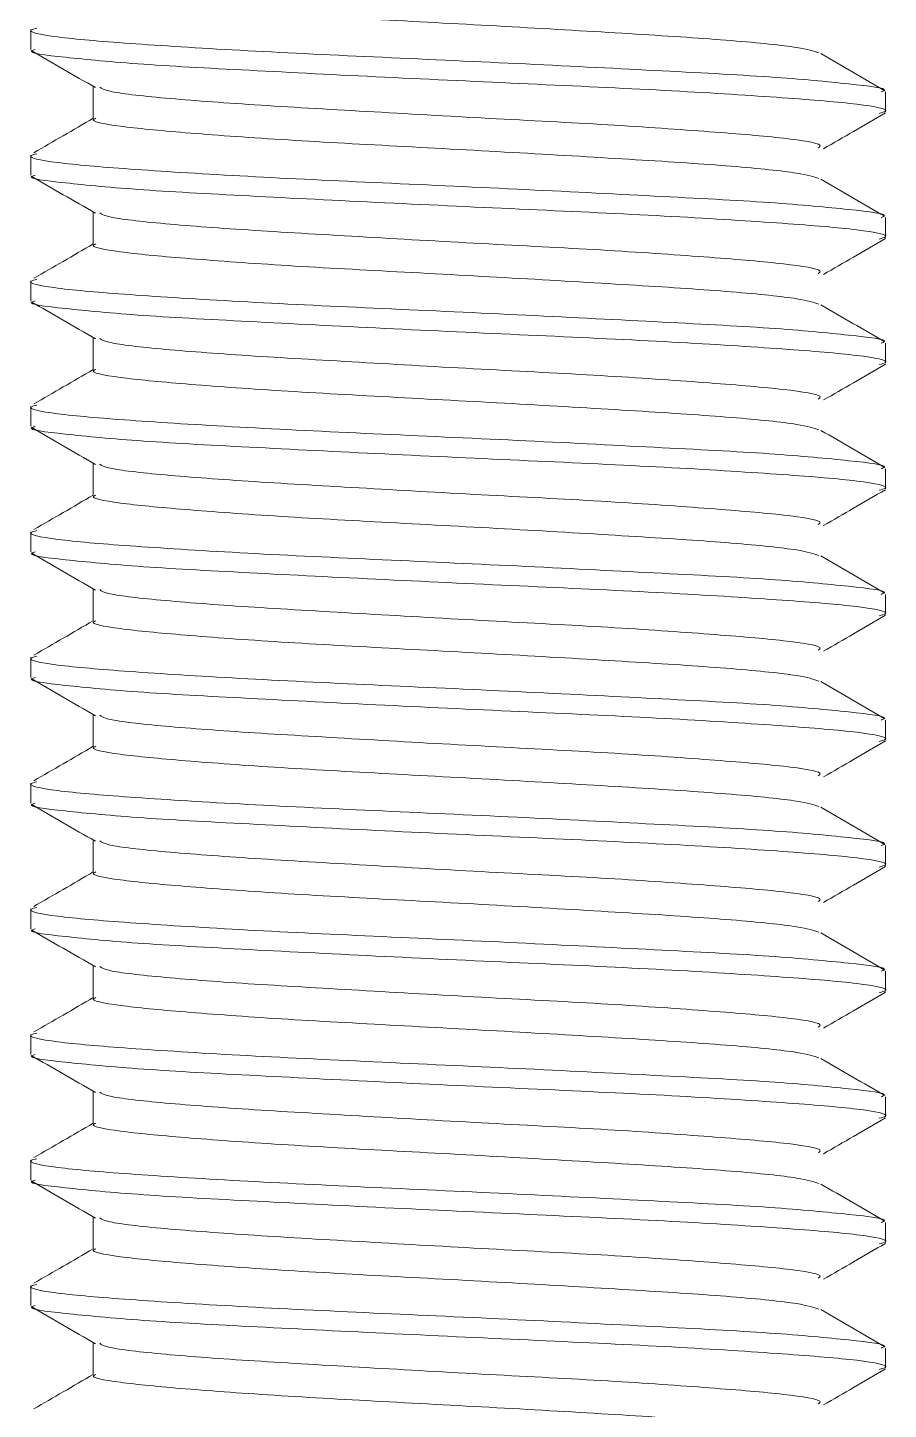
# Model space of a CAD drawing. Extents: x -976302 to -776254, y 5665 to 231437.
# Drawn here: x -803471.1 to -803410.3, y 87835.5 to 87933.1 of the extents above; entities that cross this region are included whole.
import ezdxf

# ---------------------------------------------------------------- set-up
doc = ezdxf.new("R2010")
doc.units = 0
doc.header["$LTSCALE"] = 1000
doc.header["$MEASUREMENT"] = 0
doc.layers.add('暖通', color=7, linetype='Continuous')

# ---------------------------------------------------------------- blocks, each defined once
blk = doc.blocks.new('*U17')
at = {"color": 7, "linetype": 'Continuous', "lineweight": 15}
for p, q in [((-22012.724, -7340.851), (-22012.724, -7340.028)), ((-22048.022, -7342.604), (-22048.022, -7343.426)), ((-22015.305, -7343.69), (-22015.305, -7342.377)), ((-22012.724, -7346.037), (-22012.724, -7345.214)), ((-22048.022, -7347.79), (-22048.022, -7348.612)), ((-22015.305, -7348.876), (-22015.305, -7347.563)), ((-22012.724, -7351.223), (-22012.724, -7350.4)), ((-22048.022, -7352.976), (-22048.022, -7353.798)), ((-22015.305, -7354.062), (-22015.305, -7352.749)), ((-22012.724, -7356.409), (-22012.724, -7355.586)), ((-22048.022, -7358.162), (-22048.022, -7358.984)), ((-22015.305, -7359.248), (-22015.305, -7357.935)), ((-22012.724, -7361.595), (-22012.724, -7360.772)), ((-22048.022, -7363.348), (-22048.022, -7364.17)), ((-22015.305, -7364.434), (-22015.305, -7363.121)), ((-22012.724, -7366.781), (-22012.724, -7365.958)), ((-22048.022, -7368.534), (-22048.022, -7369.356)), ((-22015.305, -7369.62), (-22015.305, -7368.307)), ((-22012.724, -7371.967), (-22012.724, -7371.144)), ((-22015.305, -7374.806), (-22015.305, -7373.493)), ((-22048.022, -7373.719), (-22048.022, -7374.542)), ((-22012.724, -7377.153), (-22012.724, -7376.33)), ((-22015.305, -7379.992), (-22015.305, -7378.679)), ((-22048.022, -7378.905), (-22048.022, -7379.728)), ((-22012.724, -7382.339), (-22012.724, -7381.516)), ((-22015.305, -7385.178), (-22015.305, -7383.864)), ((-22048.022, -7384.091), (-22048.022, -7384.914)), ((-22012.724, -7387.525), (-22012.724, -7386.702)), ((-22015.305, -7390.364), (-22015.305, -7389.05)), ((-22048.022, -7389.277), (-22048.022, -7390.1)), ((-22012.724, -7392.711), (-22012.724, -7391.888)), ((-22015.305, -7395.55), (-22015.305, -7394.236)), ((-22048.022, -7394.463), (-22048.022, -7395.286))]:
    blk.add_line(p, q, dxfattribs=at)
for points, knots in [([(-22015.417, -7338.504), (-22015.382, -7338.518), (-22015.116, -7338.619), (-22016.254, -7338.842), (-22018.879, -7339.092), (-22022.937, -7339.39), (-22027.8, -7339.653), (-22032.966, -7339.931), (-22037.849, -7340.219), (-22041.835, -7340.478), (-22044.573, -7340.76), (-22045.045, -7340.921), (-22045.262, -7340.994)], [0, 0, 0, 0, 0.016846, 0.1280213, 0.2392296, 0.3502223, 0.4613488, 0.5725715, 0.6837103, 0.7948399, 0.9062754, 1, 1, 1, 1]), ([(-22047.842, -7342.604), (-22047.901, -7342.581), (-22048.207, -7342.461), (-22046.695, -7342.282), (-22043.493, -7341.973), (-22038.61, -7341.724), (-22032.86, -7341.427), (-22026.816, -7341.157), (-22021.191, -7340.888), (-22016.549, -7340.594), (-22013.611, -7340.344), (-22012.458, -7340.106), (-22012.88, -7339.995), (-22012.971, -7339.971)], [0, 0, 0, 0, 0.025159, 0.130433, 0.235235, 0.340569, 0.445675, 0.550666, 0.65549, 0.76083, 0.865921, 0.97091, 1, 1, 1, 1]), ([(-22012.904, -7340.851), (-22012.849, -7340.871), (-22012.517, -7340.987), (-22013.967, -7341.162), (-22017.109, -7341.469), (-22021.935, -7341.721), (-22027.656, -7342.015), (-22033.706, -7342.289), (-22039.364, -7342.552), (-22044.034, -7342.851), (-22047.071, -7343.099), (-22048.32, -7343.343), (-22047.867, -7343.46), (-22047.752, -7343.49)], [0, 0, 0, 0, 0.020956, 0.125784, 0.230725, 0.335458, 0.440362, 0.545066, 0.649956, 0.754581, 0.859545, 0.96439, 1, 1, 1, 1]), ([(-22045.351, -7341.017), (-22045.793, -7341.273), (-22046.675, -7341.785), (-22047.558, -7342.297), (-22047.999, -7342.554)], [0, 0, 0, 0, 0.500034, 1, 1, 1, 1]), ([(-22015.395, -7342.426), (-22014.953, -7342.17), (-22014.071, -7341.659), (-22013.188, -7341.147), (-22012.747, -7340.891)], [0, 0, 0, 0, 0.500014, 1, 1, 1, 1]), ([(-22045.239, -7344.909), (-22045.29, -7344.872), (-22045.467, -7344.746), (-22043.999, -7344.506), (-22040.969, -7344.255), (-22036.665, -7343.951), (-22031.666, -7343.701), (-22026.523, -7343.406), (-22021.794, -7343.134), (-22018.101, -7342.862), (-22015.87, -7342.608), (-22015.657, -7342.464), (-22015.574, -7342.408)], [0, 0, 0, 0, 0.0446047, 0.1549405, 0.2658458, 0.3761896, 0.4869812, 0.5976326, 0.7082599, 0.819146, 0.9295768, 1, 1, 1, 1]), ([(-22048.022, -7343.467), (-22047.58, -7343.723), (-22046.728, -7344.218), (-22045.875, -7344.712), (-22045.463, -7344.95)], [0, 0, 0, 0, 0.517668, 1, 1, 1, 1]), ([(-22015.417, -7343.69), (-22015.382, -7343.704), (-22015.116, -7343.805), (-22016.254, -7344.028), (-22018.879, -7344.278), (-22022.937, -7344.576), (-22027.8, -7344.839), (-22032.966, -7345.117), (-22037.849, -7345.405), (-22041.835, -7345.664), (-22044.573, -7345.946), (-22045.045, -7346.107), (-22045.262, -7346.18)], [0, 0, 0, 0, 0.016846, 0.1280213, 0.2392296, 0.3502223, 0.4613488, 0.5725715, 0.6837103, 0.7948399, 0.9062754, 1, 1, 1, 1]), ([(-22012.859, -7345.112), (-22013.263, -7344.879), (-22014.08, -7344.409), (-22014.894, -7343.932), (-22015.305, -7343.69)], [0, 0, 0, 0, 0.494618, 1, 1, 1, 1]), ([(-22047.842, -7347.79), (-22047.901, -7347.767), (-22048.207, -7347.647), (-22046.695, -7347.468), (-22043.493, -7347.159), (-22038.61, -7346.91), (-22032.86, -7346.613), (-22026.816, -7346.343), (-22021.191, -7346.074), (-22016.549, -7345.78), (-22013.611, -7345.53), (-22012.458, -7345.292), (-22012.88, -7345.181), (-22012.971, -7345.157)], [0, 0, 0, 0, 0.025159, 0.130433, 0.235235, 0.340569, 0.445675, 0.550666, 0.65549, 0.76083, 0.865921, 0.97091, 1, 1, 1, 1]), ([(-22012.904, -7346.037), (-22012.849, -7346.057), (-22012.517, -7346.173), (-22013.967, -7346.348), (-22017.109, -7346.655), (-22021.935, -7346.907), (-22027.656, -7347.2), (-22033.706, -7347.475), (-22039.364, -7347.738), (-22044.034, -7348.037), (-22047.071, -7348.285), (-22048.32, -7348.529), (-22047.867, -7348.646), (-22047.752, -7348.676)], [0, 0, 0, 0, 0.020956, 0.125784, 0.230725, 0.335458, 0.440362, 0.545066, 0.649956, 0.754581, 0.859545, 0.96439, 1, 1, 1, 1]), ([(-22045.351, -7346.203), (-22045.793, -7346.459), (-22046.675, -7346.971), (-22047.558, -7347.483), (-22047.999, -7347.739)], [0, 0, 0, 0, 0.500034, 1, 1, 1, 1]), ([(-22015.395, -7347.612), (-22014.953, -7347.356), (-22014.071, -7346.845), (-22013.188, -7346.333), (-22012.747, -7346.077)], [0, 0, 0, 0, 0.500014, 1, 1, 1, 1]), ([(-22045.239, -7350.095), (-22045.29, -7350.058), (-22045.467, -7349.932), (-22043.999, -7349.692), (-22040.969, -7349.441), (-22036.665, -7349.137), (-22031.666, -7348.887), (-22026.523, -7348.592), (-22021.794, -7348.32), (-22018.101, -7348.048), (-22015.87, -7347.794), (-22015.657, -7347.65), (-22015.574, -7347.594)], [0, 0, 0, 0, 0.0446047, 0.1549405, 0.2658458, 0.3761896, 0.4869812, 0.5976326, 0.7082599, 0.819146, 0.9295768, 1, 1, 1, 1]), ([(-22048.022, -7348.653), (-22047.58, -7348.909), (-22046.728, -7349.404), (-22045.875, -7349.898), (-22045.463, -7350.136)], [0, 0, 0, 0, 0.517668, 1, 1, 1, 1]), ([(-22015.417, -7348.876), (-22015.382, -7348.89), (-22015.116, -7348.991), (-22016.254, -7349.214), (-22018.879, -7349.464), (-22022.937, -7349.762), (-22027.8, -7350.025), (-22032.966, -7350.303), (-22037.849, -7350.591), (-22041.835, -7350.85), (-22044.573, -7351.132), (-22045.045, -7351.293), (-22045.262, -7351.366)], [0, 0, 0, 0, 0.016846, 0.1280213, 0.2392296, 0.3502223, 0.4613488, 0.5725715, 0.6837103, 0.7948399, 0.9062754, 1, 1, 1, 1]), ([(-22012.859, -7350.298), (-22013.263, -7350.065), (-22014.08, -7349.595), (-22014.894, -7349.118), (-22015.305, -7348.876)], [0, 0, 0, 0, 0.494618, 1, 1, 1, 1]), ([(-22047.842, -7352.976), (-22047.901, -7352.953), (-22048.207, -7352.833), (-22046.695, -7352.654), (-22043.493, -7352.345), (-22038.61, -7352.096), (-22032.86, -7351.799), (-22026.816, -7351.529), (-22021.191, -7351.26), (-22016.549, -7350.966), (-22013.611, -7350.716), (-22012.458, -7350.478), (-22012.88, -7350.367), (-22012.971, -7350.343)], [0, 0, 0, 0, 0.025159, 0.130433, 0.235235, 0.340569, 0.445675, 0.550666, 0.65549, 0.76083, 0.865921, 0.97091, 1, 1, 1, 1]), ([(-22012.904, -7351.223), (-22012.849, -7351.243), (-22012.517, -7351.358), (-22013.967, -7351.534), (-22017.109, -7351.841), (-22021.935, -7352.093), (-22027.656, -7352.386), (-22033.706, -7352.661), (-22039.364, -7352.924), (-22044.034, -7353.223), (-22047.071, -7353.471), (-22048.32, -7353.715), (-22047.867, -7353.832), (-22047.752, -7353.862)], [0, 0, 0, 0, 0.020956, 0.125784, 0.230725, 0.335458, 0.440362, 0.545066, 0.649956, 0.754581, 0.859545, 0.96439, 1, 1, 1, 1]), ([(-22045.351, -7351.389), (-22045.793, -7351.645), (-22046.675, -7352.157), (-22047.558, -7352.669), (-22047.999, -7352.925)], [0, 0, 0, 0, 0.500034, 1, 1, 1, 1]), ([(-22015.395, -7352.798), (-22014.953, -7352.542), (-22014.071, -7352.031), (-22013.188, -7351.519), (-22012.747, -7351.263)], [0, 0, 0, 0, 0.500014, 1, 1, 1, 1]), ([(-22045.239, -7355.281), (-22045.29, -7355.244), (-22045.467, -7355.118), (-22043.999, -7354.878), (-22040.969, -7354.627), (-22036.665, -7354.323), (-22031.666, -7354.073), (-22026.523, -7353.778), (-22021.794, -7353.506), (-22018.101, -7353.234), (-22015.87, -7352.98), (-22015.657, -7352.836), (-22015.574, -7352.78)], [0, 0, 0, 0, 0.0446047, 0.1549405, 0.2658458, 0.3761896, 0.4869812, 0.5976326, 0.7082599, 0.819146, 0.9295768, 1, 1, 1, 1]), ([(-22048.022, -7353.839), (-22047.58, -7354.095), (-22046.728, -7354.59), (-22045.875, -7355.084), (-22045.463, -7355.322)], [0, 0, 0, 0, 0.517668, 1, 1, 1, 1]), ([(-22015.417, -7354.062), (-22015.382, -7354.076), (-22015.116, -7354.177), (-22016.254, -7354.4), (-22018.879, -7354.65), (-22022.937, -7354.948), (-22027.8, -7355.211), (-22032.966, -7355.489), (-22037.849, -7355.777), (-22041.835, -7356.036), (-22044.573, -7356.318), (-22045.045, -7356.478), (-22045.262, -7356.552)], [0, 0, 0, 0, 0.016846, 0.1280213, 0.2392296, 0.3502223, 0.4613488, 0.5725715, 0.6837103, 0.7948399, 0.9062754, 1, 1, 1, 1]), ([(-22012.859, -7355.484), (-22013.263, -7355.251), (-22014.08, -7354.781), (-22014.894, -7354.304), (-22015.305, -7354.062)], [0, 0, 0, 0, 0.494618, 1, 1, 1, 1]), ([(-22047.842, -7358.162), (-22047.901, -7358.139), (-22048.207, -7358.019), (-22046.695, -7357.84), (-22043.493, -7357.53), (-22038.61, -7357.282), (-22032.86, -7356.985), (-22026.816, -7356.715), (-22021.191, -7356.446), (-22016.549, -7356.152), (-22013.611, -7355.902), (-22012.458, -7355.664), (-22012.88, -7355.553), (-22012.971, -7355.529)], [0, 0, 0, 0, 0.025159, 0.130433, 0.235235, 0.340569, 0.445675, 0.550666, 0.65549, 0.76083, 0.865921, 0.97091, 1, 1, 1, 1]), ([(-22012.904, -7356.409), (-22012.849, -7356.429), (-22012.517, -7356.544), (-22013.967, -7356.72), (-22017.109, -7357.027), (-22021.935, -7357.279), (-22027.656, -7357.572), (-22033.706, -7357.847), (-22039.364, -7358.11), (-22044.034, -7358.409), (-22047.071, -7358.657), (-22048.32, -7358.901), (-22047.867, -7359.018), (-22047.752, -7359.047)], [0, 0, 0, 0, 0.020956, 0.125784, 0.230725, 0.335458, 0.440362, 0.545066, 0.649956, 0.754581, 0.859545, 0.96439, 1, 1, 1, 1]), ([(-22045.351, -7356.575), (-22045.793, -7356.831), (-22046.675, -7357.343), (-22047.558, -7357.855), (-22047.999, -7358.111)], [0, 0, 0, 0, 0.500034, 1, 1, 1, 1]), ([(-22015.395, -7357.984), (-22014.953, -7357.728), (-22014.071, -7357.217), (-22013.188, -7356.705), (-22012.747, -7356.449)], [0, 0, 0, 0, 0.500014, 1, 1, 1, 1]), ([(-22045.239, -7360.467), (-22045.29, -7360.43), (-22045.467, -7360.304), (-22043.999, -7360.064), (-22040.969, -7359.813), (-22036.665, -7359.509), (-22031.666, -7359.259), (-22026.523, -7358.964), (-22021.794, -7358.692), (-22018.101, -7358.42), (-22015.87, -7358.166), (-22015.657, -7358.022), (-22015.574, -7357.966)], [0, 0, 0, 0, 0.0446047, 0.1549405, 0.2658458, 0.3761896, 0.4869812, 0.5976326, 0.7082599, 0.819146, 0.9295768, 1, 1, 1, 1]), ([(-22048.022, -7359.024), (-22047.58, -7359.281), (-22046.728, -7359.776), (-22045.875, -7360.27), (-22045.463, -7360.508)], [0, 0, 0, 0, 0.517668, 1, 1, 1, 1]), ([(-22015.417, -7359.248), (-22015.382, -7359.262), (-22015.116, -7359.363), (-22016.254, -7359.586), (-22018.879, -7359.836), (-22022.937, -7360.134), (-22027.8, -7360.397), (-22032.966, -7360.675), (-22037.849, -7360.963), (-22041.835, -7361.222), (-22044.573, -7361.504), (-22045.045, -7361.664), (-22045.262, -7361.738)], [0, 0, 0, 0, 0.016846, 0.1280213, 0.2392296, 0.3502223, 0.4613488, 0.5725715, 0.6837103, 0.7948399, 0.9062754, 1, 1, 1, 1]), ([(-22012.859, -7360.67), (-22013.263, -7360.437), (-22014.08, -7359.967), (-22014.894, -7359.489), (-22015.305, -7359.248)], [0, 0, 0, 0, 0.494618, 1, 1, 1, 1]), ([(-22047.842, -7363.348), (-22047.901, -7363.324), (-22048.207, -7363.205), (-22046.695, -7363.026), (-22043.493, -7362.716), (-22038.61, -7362.468), (-22032.86, -7362.171), (-22026.816, -7361.901), (-22021.191, -7361.632), (-22016.549, -7361.338), (-22013.611, -7361.088), (-22012.458, -7360.85), (-22012.88, -7360.739), (-22012.971, -7360.714)], [0, 0, 0, 0, 0.025159, 0.130433, 0.235235, 0.340569, 0.445675, 0.550666, 0.65549, 0.76083, 0.865921, 0.97091, 1, 1, 1, 1]), ([(-22012.904, -7361.595), (-22012.849, -7361.615), (-22012.517, -7361.73), (-22013.967, -7361.906), (-22017.109, -7362.213), (-22021.935, -7362.465), (-22027.656, -7362.758), (-22033.706, -7363.033), (-22039.364, -7363.296), (-22044.034, -7363.595), (-22047.071, -7363.843), (-22048.32, -7364.087), (-22047.867, -7364.204), (-22047.752, -7364.233)], [0, 0, 0, 0, 0.020956, 0.125784, 0.230725, 0.335458, 0.440362, 0.545066, 0.649956, 0.754581, 0.859545, 0.96439, 1, 1, 1, 1]), ([(-22015.395, -7363.17), (-22014.953, -7362.914), (-22014.071, -7362.403), (-22013.188, -7361.891), (-22012.747, -7361.635)], [0, 0, 0, 0, 0.500014, 1, 1, 1, 1]), ([(-22045.351, -7361.761), (-22045.793, -7362.017), (-22046.675, -7362.529), (-22047.558, -7363.041), (-22047.999, -7363.297)], [0, 0, 0, 0, 0.500034, 1, 1, 1, 1]), ([(-22045.239, -7365.653), (-22045.29, -7365.616), (-22045.467, -7365.49), (-22043.999, -7365.25), (-22040.969, -7364.999), (-22036.665, -7364.695), (-22031.666, -7364.445), (-22026.523, -7364.15), (-22021.794, -7363.878), (-22018.101, -7363.606), (-22015.87, -7363.352), (-22015.657, -7363.208), (-22015.574, -7363.152)], [0, 0, 0, 0, 0.0446047, 0.1549405, 0.2658458, 0.3761896, 0.4869812, 0.5976326, 0.7082599, 0.819146, 0.9295768, 1, 1, 1, 1]), ([(-22048.022, -7364.21), (-22047.58, -7364.467), (-22046.728, -7364.962), (-22045.875, -7365.456), (-22045.463, -7365.694)], [0, 0, 0, 0, 0.517668, 1, 1, 1, 1]), ([(-22015.417, -7364.434), (-22015.382, -7364.448), (-22015.116, -7364.549), (-22016.254, -7364.772), (-22018.879, -7365.022), (-22022.937, -7365.32), (-22027.8, -7365.583), (-22032.966, -7365.861), (-22037.849, -7366.149), (-22041.835, -7366.408), (-22044.573, -7366.689), (-22045.045, -7366.85), (-22045.262, -7366.924)], [0, 0, 0, 0, 0.016846, 0.1280213, 0.2392296, 0.3502223, 0.4613488, 0.5725715, 0.6837103, 0.7948399, 0.9062754, 1, 1, 1, 1]), ([(-22012.859, -7365.856), (-22013.263, -7365.623), (-22014.08, -7365.153), (-22014.894, -7364.675), (-22015.305, -7364.434)], [0, 0, 0, 0, 0.494618, 1, 1, 1, 1]), ([(-22047.842, -7368.534), (-22047.901, -7368.51), (-22048.207, -7368.391), (-22046.695, -7368.212), (-22043.493, -7367.902), (-22038.61, -7367.654), (-22032.86, -7367.357), (-22026.816, -7367.087), (-22021.191, -7366.818), (-22016.549, -7366.524), (-22013.611, -7366.274), (-22012.458, -7366.036), (-22012.88, -7365.925), (-22012.971, -7365.9)], [0, 0, 0, 0, 0.025159, 0.130433, 0.235235, 0.340569, 0.445675, 0.550666, 0.65549, 0.76083, 0.865921, 0.97091, 1, 1, 1, 1]), ([(-22012.904, -7366.781), (-22012.849, -7366.801), (-22012.517, -7366.916), (-22013.967, -7367.092), (-22017.109, -7367.399), (-22021.935, -7367.651), (-22027.656, -7367.944), (-22033.706, -7368.219), (-22039.364, -7368.482), (-22044.034, -7368.781), (-22047.071, -7369.029), (-22048.32, -7369.273), (-22047.867, -7369.39), (-22047.752, -7369.419)], [0, 0, 0, 0, 0.020956, 0.125784, 0.230725, 0.335458, 0.440362, 0.545066, 0.649956, 0.754581, 0.859545, 0.96439, 1, 1, 1, 1]), ([(-22015.395, -7368.356), (-22014.953, -7368.1), (-22014.071, -7367.589), (-22013.188, -7367.077), (-22012.747, -7366.821)], [0, 0, 0, 0, 0.500014, 1, 1, 1, 1]), ([(-22045.351, -7366.947), (-22045.793, -7367.203), (-22046.675, -7367.715), (-22047.558, -7368.227), (-22047.999, -7368.483)], [0, 0, 0, 0, 0.500034, 1, 1, 1, 1]), ([(-22045.239, -7370.839), (-22045.29, -7370.802), (-22045.467, -7370.675), (-22043.999, -7370.436), (-22040.969, -7370.185), (-22036.665, -7369.881), (-22031.666, -7369.631), (-22026.523, -7369.336), (-22021.794, -7369.064), (-22018.101, -7368.792), (-22015.87, -7368.538), (-22015.657, -7368.394), (-22015.574, -7368.338)], [0, 0, 0, 0, 0.0446047, 0.1549405, 0.2658458, 0.3761896, 0.4869812, 0.5976326, 0.7082599, 0.819146, 0.9295768, 1, 1, 1, 1]), ([(-22048.022, -7369.396), (-22047.58, -7369.653), (-22046.728, -7370.148), (-22045.875, -7370.642), (-22045.463, -7370.88)], [0, 0, 0, 0, 0.517668, 1, 1, 1, 1]), ([(-22015.417, -7369.62), (-22015.382, -7369.634), (-22015.116, -7369.735), (-22016.254, -7369.958), (-22018.879, -7370.208), (-22022.937, -7370.506), (-22027.8, -7370.769), (-22032.966, -7371.047), (-22037.849, -7371.335), (-22041.835, -7371.594), (-22044.573, -7371.875), (-22045.045, -7372.036), (-22045.262, -7372.11)], [0, 0, 0, 0, 0.016846, 0.1280213, 0.2392296, 0.3502223, 0.4613488, 0.5725715, 0.6837103, 0.7948399, 0.9062754, 1, 1, 1, 1]), ([(-22012.859, -7371.042), (-22013.263, -7370.809), (-22014.08, -7370.339), (-22014.894, -7369.861), (-22015.305, -7369.62)], [0, 0, 0, 0, 0.494618, 1, 1, 1, 1]), ([(-22047.842, -7373.719), (-22047.901, -7373.696), (-22048.207, -7373.577), (-22046.695, -7373.398), (-22043.493, -7373.088), (-22038.61, -7372.84), (-22032.86, -7372.543), (-22026.816, -7372.273), (-22021.191, -7372.004), (-22016.549, -7371.71), (-22013.611, -7371.46), (-22012.458, -7371.222), (-22012.88, -7371.111), (-22012.971, -7371.086)], [0, 0, 0, 0, 0.025159, 0.130433, 0.235235, 0.340569, 0.445675, 0.550666, 0.65549, 0.76083, 0.865921, 0.97091, 1, 1, 1, 1]), ([(-22012.904, -7371.967), (-22012.849, -7371.987), (-22012.517, -7372.102), (-22013.967, -7372.278), (-22017.109, -7372.585), (-22021.935, -7372.837), (-22027.656, -7373.13), (-22033.706, -7373.405), (-22039.364, -7373.668), (-22044.034, -7373.967), (-22047.071, -7374.215), (-22048.32, -7374.459), (-22047.867, -7374.576), (-22047.752, -7374.605)], [0, 0, 0, 0, 0.020956, 0.125784, 0.230725, 0.335458, 0.440362, 0.545066, 0.649956, 0.754581, 0.859545, 0.96439, 1, 1, 1, 1]), ([(-22045.351, -7372.133), (-22045.793, -7372.389), (-22046.675, -7372.901), (-22047.558, -7373.413), (-22047.999, -7373.669)], [0, 0, 0, 0, 0.500034, 1, 1, 1, 1]), ([(-22015.395, -7373.542), (-22014.953, -7373.286), (-22014.071, -7372.775), (-22013.188, -7372.263), (-22012.747, -7372.007)], [0, 0, 0, 0, 0.500014, 1, 1, 1, 1]), ([(-22045.239, -7376.025), (-22045.29, -7375.988), (-22045.467, -7375.861), (-22043.999, -7375.622), (-22040.969, -7375.371), (-22036.665, -7375.067), (-22031.666, -7374.817), (-22026.523, -7374.522), (-22021.794, -7374.25), (-22018.101, -7373.978), (-22015.87, -7373.724), (-22015.657, -7373.58), (-22015.574, -7373.524)], [0, 0, 0, 0, 0.0446047, 0.1549405, 0.2658458, 0.3761896, 0.4869812, 0.5976326, 0.7082599, 0.819146, 0.9295768, 1, 1, 1, 1]), ([(-22048.022, -7374.582), (-22047.58, -7374.839), (-22046.728, -7375.334), (-22045.875, -7375.828), (-22045.463, -7376.066)], [0, 0, 0, 0, 0.517668, 1, 1, 1, 1]), ([(-22015.417, -7374.806), (-22015.382, -7374.819), (-22015.116, -7374.921), (-22016.254, -7375.144), (-22018.879, -7375.394), (-22022.937, -7375.692), (-22027.8, -7375.955), (-22032.966, -7376.233), (-22037.849, -7376.521), (-22041.835, -7376.78), (-22044.573, -7377.061), (-22045.045, -7377.222), (-22045.262, -7377.296)], [0, 0, 0, 0, 0.016846, 0.1280213, 0.2392296, 0.3502223, 0.4613488, 0.5725715, 0.6837103, 0.7948399, 0.9062754, 1, 1, 1, 1]), ([(-22012.859, -7376.228), (-22013.263, -7375.995), (-22014.08, -7375.525), (-22014.894, -7375.047), (-22015.305, -7374.806)], [0, 0, 0, 0, 0.494618, 1, 1, 1, 1]), ([(-22047.842, -7378.905), (-22047.901, -7378.882), (-22048.207, -7378.763), (-22046.695, -7378.584), (-22043.493, -7378.274), (-22038.61, -7378.026), (-22032.86, -7377.729), (-22026.816, -7377.459), (-22021.191, -7377.19), (-22016.549, -7376.896), (-22013.611, -7376.646), (-22012.458, -7376.408), (-22012.88, -7376.296), (-22012.971, -7376.272)], [0, 0, 0, 0, 0.025159, 0.130433, 0.235235, 0.340569, 0.445675, 0.550666, 0.65549, 0.76083, 0.865921, 0.97091, 1, 1, 1, 1]), ([(-22012.904, -7377.153), (-22012.849, -7377.172), (-22012.517, -7377.288), (-22013.967, -7377.464), (-22017.109, -7377.771), (-22021.935, -7378.023), (-22027.656, -7378.316), (-22033.706, -7378.591), (-22039.364, -7378.854), (-22044.034, -7379.153), (-22047.071, -7379.401), (-22048.32, -7379.645), (-22047.867, -7379.762), (-22047.752, -7379.791)], [0, 0, 0, 0, 0.020956, 0.125784, 0.230725, 0.335458, 0.440362, 0.545066, 0.649956, 0.754581, 0.859545, 0.96439, 1, 1, 1, 1]), ([(-22045.351, -7377.319), (-22045.793, -7377.575), (-22046.675, -7378.087), (-22047.558, -7378.599), (-22047.999, -7378.855)], [0, 0, 0, 0, 0.500034, 1, 1, 1, 1]), ([(-22015.395, -7378.728), (-22014.953, -7378.472), (-22014.071, -7377.96), (-22013.188, -7377.449), (-22012.747, -7377.193)], [0, 0, 0, 0, 0.500014, 1, 1, 1, 1]), ([(-22045.239, -7381.21), (-22045.29, -7381.174), (-22045.467, -7381.047), (-22043.999, -7380.808), (-22040.969, -7380.557), (-22036.665, -7380.253), (-22031.666, -7380.003), (-22026.523, -7379.707), (-22021.794, -7379.436), (-22018.101, -7379.164), (-22015.87, -7378.91), (-22015.657, -7378.766), (-22015.574, -7378.71)], [0, 0, 0, 0, 0.0446047, 0.1549405, 0.2658458, 0.3761896, 0.4869812, 0.5976326, 0.7082599, 0.819146, 0.9295768, 1, 1, 1, 1]), ([(-22048.022, -7379.768), (-22047.58, -7380.025), (-22046.728, -7380.52), (-22045.875, -7381.014), (-22045.463, -7381.252)], [0, 0, 0, 0, 0.517668, 1, 1, 1, 1]), ([(-22015.417, -7379.992), (-22015.382, -7380.005), (-22015.116, -7380.107), (-22016.254, -7380.33), (-22018.879, -7380.58), (-22022.937, -7380.878), (-22027.8, -7381.141), (-22032.966, -7381.419), (-22037.849, -7381.707), (-22041.835, -7381.966), (-22044.573, -7382.247), (-22045.045, -7382.408), (-22045.262, -7382.482)], [0, 0, 0, 0, 0.016846, 0.1280213, 0.2392296, 0.3502223, 0.4613488, 0.5725715, 0.6837103, 0.7948399, 0.9062754, 1, 1, 1, 1]), ([(-22012.859, -7381.414), (-22013.263, -7381.181), (-22014.08, -7380.711), (-22014.894, -7380.233), (-22015.305, -7379.992)], [0, 0, 0, 0, 0.494618, 1, 1, 1, 1]), ([(-22047.842, -7384.091), (-22047.901, -7384.068), (-22048.207, -7383.949), (-22046.695, -7383.77), (-22043.493, -7383.46), (-22038.61, -7383.212), (-22032.86, -7382.915), (-22026.816, -7382.645), (-22021.191, -7382.376), (-22016.549, -7382.082), (-22013.611, -7381.832), (-22012.458, -7381.594), (-22012.88, -7381.482), (-22012.971, -7381.458)], [0, 0, 0, 0, 0.025159, 0.130433, 0.235235, 0.340569, 0.445675, 0.550666, 0.65549, 0.76083, 0.865921, 0.97091, 1, 1, 1, 1]), ([(-22012.904, -7382.339), (-22012.849, -7382.358), (-22012.517, -7382.474), (-22013.967, -7382.65), (-22017.109, -7382.957), (-22021.935, -7383.209), (-22027.656, -7383.502), (-22033.706, -7383.777), (-22039.364, -7384.04), (-22044.034, -7384.339), (-22047.071, -7384.587), (-22048.32, -7384.831), (-22047.867, -7384.948), (-22047.752, -7384.977)], [0, 0, 0, 0, 0.020956, 0.125784, 0.230725, 0.335458, 0.440362, 0.545066, 0.649956, 0.754581, 0.859545, 0.96439, 1, 1, 1, 1]), ([(-22045.351, -7382.505), (-22045.793, -7382.761), (-22046.675, -7383.273), (-22047.558, -7383.785), (-22047.999, -7384.041)], [0, 0, 0, 0, 0.500034, 1, 1, 1, 1]), ([(-22015.395, -7383.914), (-22014.953, -7383.658), (-22014.071, -7383.146), (-22013.188, -7382.635), (-22012.747, -7382.379)], [0, 0, 0, 0, 0.500014, 1, 1, 1, 1]), ([(-22045.239, -7386.396), (-22045.29, -7386.36), (-22045.467, -7386.233), (-22043.999, -7385.994), (-22040.969, -7385.743), (-22036.665, -7385.439), (-22031.666, -7385.189), (-22026.523, -7384.893), (-22021.794, -7384.622), (-22018.101, -7384.35), (-22015.87, -7384.096), (-22015.657, -7383.952), (-22015.574, -7383.896)], [0, 0, 0, 0, 0.0446047, 0.1549405, 0.2658458, 0.3761896, 0.4869812, 0.5976326, 0.7082599, 0.819146, 0.9295768, 1, 1, 1, 1]), ([(-22048.022, -7384.954), (-22047.58, -7385.211), (-22046.728, -7385.705), (-22045.875, -7386.2), (-22045.463, -7386.438)], [0, 0, 0, 0, 0.517668, 1, 1, 1, 1]), ([(-22015.417, -7385.178), (-22015.382, -7385.191), (-22015.116, -7385.293), (-22016.254, -7385.516), (-22018.879, -7385.766), (-22022.937, -7386.064), (-22027.8, -7386.327), (-22032.966, -7386.605), (-22037.849, -7386.893), (-22041.835, -7387.152), (-22044.573, -7387.433), (-22045.045, -7387.594), (-22045.262, -7387.668)], [0, 0, 0, 0, 0.016846, 0.1280213, 0.2392296, 0.3502223, 0.4613488, 0.5725715, 0.6837103, 0.7948399, 0.9062754, 1, 1, 1, 1]), ([(-22012.859, -7386.6), (-22013.263, -7386.367), (-22014.08, -7385.897), (-22014.894, -7385.419), (-22015.305, -7385.178)], [0, 0, 0, 0, 0.494618, 1, 1, 1, 1]), ([(-22047.842, -7389.277), (-22047.901, -7389.254), (-22048.207, -7389.134), (-22046.695, -7388.956), (-22043.493, -7388.646), (-22038.61, -7388.398), (-22032.86, -7388.101), (-22026.816, -7387.831), (-22021.191, -7387.562), (-22016.549, -7387.268), (-22013.611, -7387.018), (-22012.458, -7386.78), (-22012.88, -7386.668), (-22012.971, -7386.644)], [0, 0, 0, 0, 0.025159, 0.130433, 0.235235, 0.340569, 0.445675, 0.550666, 0.65549, 0.76083, 0.865921, 0.97091, 1, 1, 1, 1]), ([(-22012.904, -7387.525), (-22012.849, -7387.544), (-22012.517, -7387.66), (-22013.967, -7387.836), (-22017.109, -7388.143), (-22021.935, -7388.395), (-22027.656, -7388.688), (-22033.706, -7388.963), (-22039.364, -7389.226), (-22044.034, -7389.525), (-22047.071, -7389.773), (-22048.32, -7390.017), (-22047.867, -7390.134), (-22047.752, -7390.163)], [0, 0, 0, 0, 0.020956, 0.125784, 0.230725, 0.335458, 0.440362, 0.545066, 0.649956, 0.754581, 0.859545, 0.96439, 1, 1, 1, 1]), ([(-22045.351, -7387.691), (-22045.793, -7387.947), (-22046.675, -7388.459), (-22047.558, -7388.971), (-22047.999, -7389.227)], [0, 0, 0, 0, 0.500034, 1, 1, 1, 1]), ([(-22015.395, -7389.1), (-22014.953, -7388.844), (-22014.071, -7388.332), (-22013.188, -7387.821), (-22012.747, -7387.565)], [0, 0, 0, 0, 0.500014, 1, 1, 1, 1]), ([(-22045.239, -7391.582), (-22045.29, -7391.546), (-22045.467, -7391.419), (-22043.999, -7391.18), (-22040.969, -7390.929), (-22036.665, -7390.625), (-22031.666, -7390.375), (-22026.523, -7390.079), (-22021.794, -7389.808), (-22018.101, -7389.536), (-22015.87, -7389.282), (-22015.657, -7389.138), (-22015.574, -7389.082)], [0, 0, 0, 0, 0.0446047, 0.1549405, 0.2658458, 0.3761896, 0.4869812, 0.5976326, 0.7082599, 0.819146, 0.9295768, 1, 1, 1, 1]), ([(-22048.022, -7390.14), (-22047.58, -7390.396), (-22046.728, -7390.891), (-22045.875, -7391.386), (-22045.463, -7391.624)], [0, 0, 0, 0, 0.517668, 1, 1, 1, 1]), ([(-22015.417, -7390.364), (-22015.382, -7390.377), (-22015.116, -7390.479), (-22016.254, -7390.702), (-22018.879, -7390.952), (-22022.937, -7391.25), (-22027.8, -7391.513), (-22032.966, -7391.791), (-22037.849, -7392.079), (-22041.835, -7392.338), (-22044.573, -7392.619), (-22045.045, -7392.78), (-22045.262, -7392.854)], [0, 0, 0, 0, 0.016846, 0.1280213, 0.2392296, 0.3502223, 0.4613488, 0.5725715, 0.6837103, 0.7948399, 0.9062754, 1, 1, 1, 1]), ([(-22012.859, -7391.786), (-22013.263, -7391.553), (-22014.08, -7391.083), (-22014.894, -7390.605), (-22015.305, -7390.364)], [0, 0, 0, 0, 0.494618, 1, 1, 1, 1]), ([(-22047.842, -7394.463), (-22047.901, -7394.44), (-22048.207, -7394.32), (-22046.695, -7394.142), (-22043.493, -7393.832), (-22038.61, -7393.584), (-22032.86, -7393.287), (-22026.816, -7393.017), (-22021.191, -7392.748), (-22016.549, -7392.454), (-22013.611, -7392.204), (-22012.458, -7391.966), (-22012.88, -7391.854), (-22012.971, -7391.83)], [0, 0, 0, 0, 0.025159, 0.130433, 0.235235, 0.340569, 0.445675, 0.550666, 0.65549, 0.76083, 0.865921, 0.97091, 1, 1, 1, 1]), ([(-22012.904, -7392.711), (-22012.849, -7392.73), (-22012.517, -7392.846), (-22013.967, -7393.022), (-22017.109, -7393.329), (-22021.935, -7393.581), (-22027.656, -7393.874), (-22033.706, -7394.148), (-22039.364, -7394.412), (-22044.034, -7394.711), (-22047.071, -7394.959), (-22048.32, -7395.203), (-22047.867, -7395.32), (-22047.752, -7395.349)], [0, 0, 0, 0, 0.020956, 0.125784, 0.230725, 0.335458, 0.440362, 0.545066, 0.649956, 0.754581, 0.859545, 0.96439, 1, 1, 1, 1]), ([(-22045.351, -7392.877), (-22045.793, -7393.133), (-22046.675, -7393.645), (-22047.558, -7394.157), (-22047.999, -7394.413)], [0, 0, 0, 0, 0.500034, 1, 1, 1, 1]), ([(-22015.395, -7394.286), (-22014.953, -7394.03), (-22014.071, -7393.518), (-22013.188, -7393.007), (-22012.747, -7392.751)], [0, 0, 0, 0, 0.500014, 1, 1, 1, 1]), ([(-22045.239, -7396.768), (-22045.29, -7396.732), (-22045.467, -7396.605), (-22043.999, -7396.366), (-22040.969, -7396.115), (-22036.665, -7395.811), (-22031.666, -7395.561), (-22026.523, -7395.265), (-22021.794, -7394.994), (-22018.101, -7394.722), (-22015.87, -7394.468), (-22015.657, -7394.324), (-22015.574, -7394.268)], [0, 0, 0, 0, 0.0446047, 0.1549405, 0.2658458, 0.3761896, 0.4869812, 0.5976326, 0.7082599, 0.819146, 0.9295768, 1, 1, 1, 1]), ([(-22048.022, -7395.326), (-22047.58, -7395.582), (-22046.728, -7396.077), (-22045.875, -7396.571), (-22045.463, -7396.81)], [0, 0, 0, 0, 0.517668, 1, 1, 1, 1]), ([(-22015.417, -7395.55), (-22015.382, -7395.563), (-22015.116, -7395.665), (-22016.254, -7395.888), (-22018.879, -7396.138), (-22022.937, -7396.436), (-22027.8, -7396.699), (-22032.966, -7396.977), (-22037.849, -7397.265), (-22041.835, -7397.524), (-22044.573, -7397.805), (-22045.045, -7397.966), (-22045.262, -7398.04)], [0, 0, 0, 0, 0.016846, 0.1280213, 0.2392296, 0.3502223, 0.4613488, 0.5725715, 0.6837103, 0.7948399, 0.9062754, 1, 1, 1, 1]), ([(-22012.859, -7396.972), (-22013.263, -7396.739), (-22014.08, -7396.268), (-22014.894, -7395.791), (-22015.305, -7395.55)], [0, 0, 0, 0, 0.494618, 1, 1, 1, 1])]:
    blk.add_open_spline(points, degree=3, knots=knots, dxfattribs=at)

msp = doc.modelspace()

# ---------------------------------------------------------------- block references
at = {"layer": '暖通', "color": 7, "xscale": -1.710819728672504, "yscale": 1.710819727741182, "zscale": 1.710819728133121}
msp.add_blockref('*U17', (-841130.692, 100490.405), dxfattribs=at)
msp.add_blockref('*U17', (-841130.692, 100490.405), dxfattribs=at)

doc.saveas('drawing.dxf')
